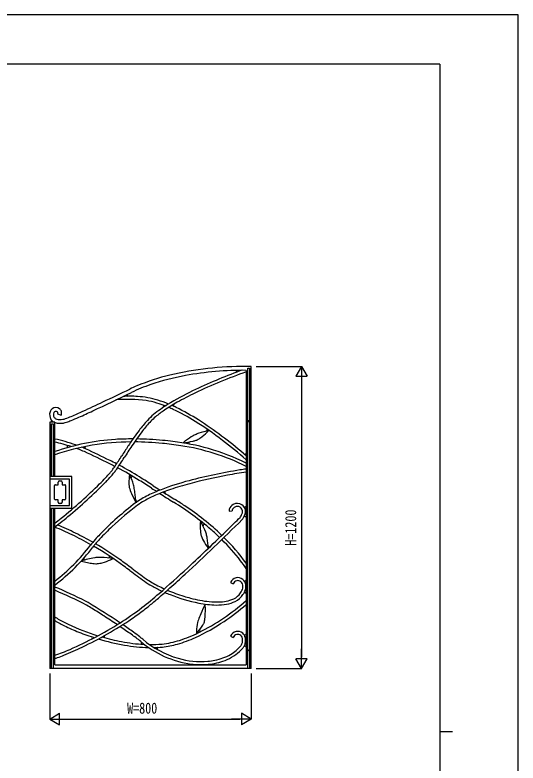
# Model space of a CAD drawing. Units: millimetres, scale not verified. Extents: x -4205 to 4205, y -2970 to 2970.
# Drawn here: x 2207 to 4205, y 0 to 2970 of the extents above; entities that cross this region are included whole.
import ezdxf
from ezdxf.enums import TextEntityAlignment as Align

# ---------------------------------------------------------------- set-up
doc = ezdxf.new("R2010")
doc.units = ezdxf.units.MM
doc.header["$LTSCALE"] = 10
for name, color, linetype in [('0-3_YKK_A1', 4, 'Continuous'), ('0-4_YKK_D', 6, 'Continuous'), ('0-5_YKK_ZWAK', 7, 'Continuous')]:
    doc.layers.add(name, color=color, linetype=linetype)
doc.styles.add('ＭＳ ゴシック', font='')
doc.styles.get('ＭＳ ゴシック').set_extended_font_data('MS Gothic')

msp = doc.modelspace()

# ---------------------------------------------------------------- linework, layer by layer
at = {"layer": '0-3_YKK_A1'}
for p, q in [((3125.04, 1559.09), (3125.04, 389.89)), ((2376.33, 1385.99), (2390.46, 1380.97)), ((2351.78, 1137.39), (2351.78, 1346.24)), ((2365.03, 1137.39), (2365.03, 1352.86)), ((2398.63, 1349.9), (2397.69, 1349.82)), ((3135.11, 1354.89), (3131.91, 1354.89)), ((2364.22, 1047.89), (2364.22, 1101.89)), ((2383.23, 1119.88), (2389.23, 1119.88)), ((2394.23, 1114.88), (2394.23, 1109.88)), ((2408.22, 1101.89), (2408.22, 1047.89)), ((2394.23, 1040.06), (2394.23, 1035.06)), ((2351.78, 375.11), (2351.78, 1012.39)), ((2358.38, 1012.39), (2358.38, 375.11)), ((2365.03, 389.89), (2365.03, 1012.39)), ((2389.23, 1030.06), (2383.23, 1030.06)), ((3057.17, 1000.37), (3069.15, 1001.01)), ((3062.85, 717), (3073.72, 711.93)), ((3111.53, 694.47), (3111.48, 694.02)), ((3123.38, 692.51), (3123.44, 692.94)), ((3062.66, 503.63), (3073.54, 498.56)), ((3116.22, 462.42), (3116.39, 462.71)), ((3134.76, 444.89), (3131.91, 444.89)), ((2365.03, 389.89), (3125.04, 389.89)), ((3145.04, 374.89), (2345.03, 374.89))]:
    msp.add_line(p, q, dxfattribs=at)
for points in [[(3145.04, 374.89), (3145.04, 1574.09), (3125.04, 1574.09)], [(3131.91, 374.89), (3131.91, 1567.58), (3138.51, 1567.58), (3138.51, 374.89)], [(2365.03, 1352.86), (2345.03, 1352.86), (2345.03, 374.89)], [(2351.78, 1346.24), (2358.38, 1346.24), (2358.38, 1137.39)], [(2397.35, 1364.82), (2396.88, 1364.81), (2396.41, 1364.74)], [(3131.91, 1359.89), (3135.11, 1359.89), (3135.11, 1354.89)], [(2345.03, 1012.39), (2433.13, 1012.39), (2433.13, 1137.39), (2345.03, 1137.39)], [(2345.03, 1022.39), (2423.15, 1022.39), (2423.15, 1127.39), (2345.03, 1127.39)], [(2367.22, 1104.89), (2378.18, 1104.89), (2378.18, 1113.38), (2378.23, 1113.38), (2378.23, 1114.88)], [(2394.18, 1109.41), (2394.18, 1104.89), (2405.22, 1104.89)], [(2378.23, 1035.06), (2378.23, 1039.91), (2378.18, 1039.91), (2378.18, 1044.89), (2367.22, 1044.89)], [(2405.22, 1044.89), (2394.18, 1044.89), (2394.18, 1040.61)], [(3109.37, 966.63), (3109.54, 966.8), (3109.7, 966.98)], [(3131.91, 449.89), (3134.76, 449.89), (3134.76, 444.89)]]:
    msp.add_lwpolyline(points, dxfattribs=at)
for centre, radius, start, end in [((3113.98, 305.32), 1268.82, 89.50077, 103.29022), ((3111.89, 315.26), 1243.9, 89.3944, 100.55625), ((3818.41, -418.06), 2101.03, 109.98036, 115.54841), ((3753.66, -263.38), 1921.62, 109.09461, 115.64798), ((3081.53, 1554.66), 5.04, 20.06787, 56.32524), ((3081.33, 1554.8), 5.19, 305.53162, 17.81719), ((3434.38, 652.84), 963.39, 109.82136, 110.27852), ((3037.67, 653.08), 912.85, 103.64626, 112.30525), ((3052.55, 601.2), 951.94, 100.1978, 108.78814), ((2935.09, 920.35), 626.68, 112.90304, 115.76768), ((2951.19, 887.72), 648.06, 108.46314, 115.79449), ((-1977.97, 11010.64), 10611.17, 295.05642, 295.97314), ((-5897.14, 19175.79), 19653.1, 295.47616, 295.81993), ((2663.45, 1012.2), 444.03, 86.13066, 93.46172), ((2657.92, 1460.35), 5.2, 162.21625, 248.01571), ((2657.71, 1460.21), 5.04, 122.24698, 159.92529), ((3410.2, 449.4), 1142.36, 115.84048, 121.52305), ((3418.07, 430.02), 1151.29, 115.52904, 119.49351), ((205.11, 6379.98), 5476.71, 294.50749, 295.42422), ((2657.72, 940.54), 503.43, 81.99678, 95.70636), ((2673.86, 1110.65), 345.12, 73.10847, 86.75165), ((2678, 1118.76), 324.16, 73.3934, 81.15973), ((2637.68, 994.11), 455.15, 68.52812, 73.01419), ((2607.99, 918.48), 548.18, 67.63697, 72.3571), ((3195.55, 818.07), 703.98, 119.27852, 124.15938), ((2368.25, 1388.01), 23.07, 125.76724, 163.80233), ((2369.17, 1385.74), 25.45, 54.18973, 124.46088), ((2369.17, 1386.06), 10.2, 54.91181, 123.84737), ((2372.28, 1390.46), 19.81, 17.88736, 53.51066), ((2365.38, 1389.84), 26.61, 340.50764, 14.58587), ((1777.68, 2926.97), 1682.47, 292.83831, 294.55715), ((1302.75, 3993.19), 2864.71, 293.84151, 295.05616), ((3102.7, 959.71), 546.6, 122.01391, 129.16211), ((3031.33, 1055.74), 415.12, 123.82354, 129.87257), ((2792.69, 1416.51), 5.19, 291.93731, 17.79632), ((2792.89, 1416.37), 5.05, 20.01954, 57.69785), ((2637.68, 994.11), 455.15, 64.26364, 66.69034), ((2607.99, 918.48), 548.18, 64.08718, 66.11009), ((2492.05, 674.07), 806.72, 57.71411, 64.81651), ((2841.57, 1420.27), 5.2, 162.21625, 248.01571), ((2841.36, 1420.13), 5.04, 122.24698, 159.92529), ((2425.08, 554.58), 955.45, 57.68577, 63.7577), ((2381.19, 1383.49), 36.77, 162.66323, 211.41776), ((2380.07, 1383.24), 20.69, 157.7419, 211.76817), ((2368.76, 1387.94), 8.44, 128.63927, 158.15422), ((2377.61, 1384.12), 19.17, 217.89066, 254.96649), ((2372.05, 1390.3), 5.08, 0.37344, 54.00953), ((2365.63, 1390.2), 11.49, 338.53114, 0.66986), ((2391.59, 1408.68), 44.24, 277.4753, 291.02713), ((2282.53, 1723.85), 377.73, 289.31486, 293.09604), ((2058.23, 2282.62), 994.73, 291.91759, 293.8656), ((2925.64, 1182.83), 261.81, 129.9537, 137.39953), ((2934.63, 1173.79), 262.52, 130.19316, 135.78412), ((2347.84, 1358.36), 5, 270.00133, 359.99867), ((2374.06, 1379.78), 28.75, 212.51387, 247.08508), ((2347.8, 1358.34), 5.05, 0.12608, 37.84899), ((2382.23, 1396.89), 47.71, 246.05697, 265.60459), ((2386.86, 1428.51), 64.49, 257.26525, 278.51815), ((2386.29, 1430.33), 81.38, 264.55741, 278.72577), ((2397.09, 1370.11), 20.3, 271.7023, 283.95192), ((2381.89, 1439.68), 91.5, 282.68317, 289.05282), ((2306.97, 1662.8), 326.87, 288.7, 292.02292), ((3087.65, 1029.02), 485.2, 136.97986, 143.1205), ((3093.76, 1023.82), 481.17, 136.19939, 142.17971), ((2216.65, 220.67), 1337.15, 52.45543, 58.1151), ((2067.09, 10.27), 1606.87, 49.30029, 57.27265), ((3563.96, 666.9), 1071.47, 142.52033, 146.46189), ((3397.3, 789.17), 876.85, 142.72702, 144.95002), ((2998.26, 1134.87), 184.64, 109.41064, 114.0395), ((3046.96, 996.32), 331.49, 102.24276, 109.39096), ((2822.88, 1459.33), 207.29, 305.83288, 314.88091), ((2964.99, 1323.19), 5.19, 268.54163, 354.38079), ((2856.49, 1428.21), 161.52, 314.22133, 318.07124), ((2965.13, 1322.98), 5.04, 356.65042, 34.37333), ((2227.76, 632.99), 667.42, 70.76245, 78.13118), ((2666.94, 353.66), 933.13, 93.77401, 108.8776), ((2674.72, 67.9), 1218.84, 89.97336, 93.25466), ((3842.11, 477.83), 1419.79, 144.97293, 146.69177), ((2674.72, 67.9), 1218.84, 84.41259, 89.28647), ((2644.87, -251.08), 1539.21, 82.92726, 84.46276), ((3023.18, 1095.34), 230.3, 127.00467, 130.25885), ((2829.19, 1646.7), 378.32, 276.85596, 283.0195), ((3047.4, 1067.55), 267.09, 119.70902, 127.56692), ((2886.63, 1398.81), 123.86, 282.96462, 288.50977), ((2965.94, 1206.65), 105.92, 113.88944, 118.72449), ((2913.08, 1320.86), 41.54, 288.03633, 295.84845), ((2886.47, 1372.98), 100.06, 296.55217, 305.25694), ((2036.49, -28.11), 1644.21, 48.54356, 52.76052), ((2671.35, 330.78), 944.03, 90.25765, 108.93398), ((2223.18, 618.49), 670.54, 72.01646, 77.78684), ((2411.02, 1256.74), 5.19, 291.93731, 17.79632), ((2411.23, 1256.59), 5.04, 20.07471, 57.75302), ((2305.47, 848.8), 438.06, 70.47549, 71.05871), ((2223.18, 618.49), 670.54, 69.33637, 70.07732), ((2305.47, 848.8), 438.06, 65.42195, 67.55527), ((2489.76, 1252.21), 5.2, 162.21625, 248.01571), ((2489.55, 1252.07), 5.04, 122.24698, 159.92529), ((6191.72, -1061.77), 4228.88, 146.74036, 147.35916), ((6505.38, -1269.07), 4592.83, 146.60468, 147.29223), ((2676.51, 114.66), 1160.13, 84.27563, 89.74823), ((2651.67, -171.57), 1447.42, 81.51685, 84.42732), ((2732.05, 388.61), 893.68, 74.14723, 83.42407), ((2731.58, 386.92), 883.26, 63.54743, 81.29968), ((2902.44, 1270.76), 5.2, 117.87903, 203.67848), ((2902.21, 1270.89), 5.05, 205.99785, 243.65385), ((2691.84, 287.34), 1002.15, 64.38862, 73.51771), ((2307.58, 852.01), 422.27, 65.50224, 68.87098), ((1046.47, -1899.98), 3449.45, 63.53869, 65.39503), ((1297.95, -1374.69), 2879.16, 63.4615, 65.59284), ((-164.27, 3014.72), 3322.03, 326.45746, 327.28251), ((2681.58, 718.58), 669.18, 48.49422, 49.64117), ((3120.04, 1230.96), 5.19, 229.84555, 315.66486), ((3119.99, 1230.72), 5.06, 317.99609, 355.62979), ((1933.81, -104.41), 1446.61, 62.4156, 63.31241), ((1958.98, -58.94), 1406.71, 62.41625, 63.60437), ((1489.37, 1935.87), 1359.7, 325.57629, 327.86804), ((2416.43, 1295.27), 220.76, 319.56781, 322.84491), ((2262.98, 1408.55), 411.49, 323.17777, 326.11116), ((2336.56, 1355.3), 332.68, 322.9151, 325.57351), ((1933.81, -104.41), 1446.61, 57.99632, 61.93856), ((1958.98, -58.94), 1406.71, 58.12794, 61.92177), ((3431.6, -912.42), 2102.18, 99.05937, 104.69614), ((3280.33, 62.77), 1115.34, 98.00364, 99.27357), ((1847.65, 1809.86), 988, 314.73656, 316.77624), ((2094.62, 1575.41), 659.45, 315.81311, 318.58609), ((2207.73, 1472.18), 494.36, 316.71371, 319.64709), ((2375.39, 1328.33), 285.44, 318.5005, 322.5337), ((3008.46, 1106.87), 348.92, 173.6872, 179.27816), ((2452.13, 1038.7), 235.05, 16.34652, 26.95013), ((2672.95, 1133.62), 5.05, 157.8688, 195.5025), ((2673, 1133.38), 5.19, 69.73555, 155.59455), ((-361.67, -3734.27), 5753.34, 57.18647, 57.82818), ((3387.86, -709.8), 1882.81, 100.29494, 104.99253), ((3430.7, -888.87), 2066.68, 98.50531, 100.57641), ((2367.33, 1101.77), 3.12, 92.10065, 177.88025), ((2383.42, 1114.69), 5.2, 92.10734, 177.88694), ((2389.03, 1114.69), 5.2, 2.17971, 87.82029), ((2383.12, 1110.77), 11.14, 353.01444, 355.44369), ((2405.1, 1101.77), 3.12, 2.21944, 87.78056), ((1084.62, 2585.13), 2087.56, 309.67141, 315.26237), ((1259.22, 2403.9), 1824.14, 311.61609, 314.73278), ((2778.22, 1109.53), 118.66, 179.16545, 184.77932), ((2697.05, 1102.38), 37.18, 184.21576, 192.50857), ((2555.28, 1071.14), 126.96, 11.04671, 15.40066), ((485.07, -2402.77), 4163.46, 57.0499, 57.85203), ((5310.26, 5032.23), 4688.05, 236.98748, 237.37867), ((3203.52, -21.47), 1182.53, 104.95794, 110.61762), ((3207.3, -45.39), 1194.32, 104.8709, 108.72081), ((2809.49, 1134.76), 154.14, 195.20874, 205.03467), ((3063.17, 1249.2), 432.43, 204.54982, 209.91173), ((2316.12, 1022.75), 370.97, 8.07319, 11.30445), ((1826, 951.41), 866.25, 5.44229, 8.19235), ((3014.11, 497.57), 630.06, 111.11697, 116.24981), ((6533.4, 6960.82), 6983.71, 237.19353, 237.38743), ((3057.07, 389.76), 733.97, 108.51696, 113.44364), ((6533.4, 6960.82), 6983.71, 237.50898, 238.04151), ((5310.26, 5032.23), 4688.05, 237.56266, 238.24798), ((2807.1, 1074.39), 5.19, 117.85576, 203.67507), ((2806.89, 1074.51), 5.05, 205.92475, 243.60306), ((2367.33, 1048), 3.12, 182.12968, 267.88942), ((1106.61, 2563.13), 2044.56, 308.89355, 311.84985), ((2390, 1039.98), 4.22, 1.19021, 8.68183), ((2405.1, 1048), 3.12, 272.12013, 357.87987), ((2891.7, 748.01), 351.31, 116.41035, 125.8016), ((2692.56, 1043.54), 5.19, 175.19588, 261.05489), ((2844.96, 820.36), 253.32, 119.30438, 126.75021), ((2936.15, 662.98), 435.2, 113.14834, 119.63249), ((2172.32, -38.66), 1275.23, 56.21851, 58.25818), ((2383.42, 1035.26), 5.2, 182.12299, 267.88274), ((2389.03, 1035.26), 5.2, 272.12013, 357.87987), ((3401.89, 78.32), 1193.11, 126.85962, 135.95342), ((3462.04, 7.77), 1273.65, 127.1211, 133.00981), ((2692.34, 1043.41), 5.03, 263.3325, 301.12233), ((2212.58, 26.58), 1186.57, 49.3207, 58.25432), ((2315.74, 161.91), 1028.8, 46.16199, 56.64619), ((3091.52, 996.09), 35.37, 119.95886, 160.81915), ((3087.01, 999.01), 18.18, 134.30655, 165.37539), ((3089.65, 997.82), 32.96, 57.12056, 118.64687), ((3091.75, 995.42), 24.07, 119.75718, 136.41233), ((3089.68, 998.51), 20.36, 56.55619, 119.0189), ((3086.1, 993.14), 26.81, 34.87674, 56.49313), ((3091.83, 998.83), 30.96, 8.37699, 59.49102), ((3120.27, 1021.14), 5.19, 218.32741, 304.18642), ((3120.19, 1020.9), 5.04, 306.42664, 344.19417), ((3079.26, 1001.29), 22.1, 163.10547, 182.40279), ((3077.69, 1001.43), 8.54, 165.32083, 182.81925), ((3060.38, 1007.5), 51.83, 321.04529, 338.33863), ((3093.64, 999.38), 17.08, 7.87596, 32.1923), ((3084.01, 998.99), 26.74, 336.595, 359.86842), ((3091.14, 998.96), 19.61, 359.90886, 8.08722), ((3064.69, 1004.55), 58.59, 325.81004, 350.94188), ((3089.67, 998.94), 33.08, 353.72048, 7.63768), ((1847.02, 1649.1), 868.27, 306.62662, 308.73671), ((1952.46, 1508.75), 704.74, 305.83283, 308.03213), ((1580.51, 1986.97), 1310.57, 307.95948, 309.67832), ((-2771.03, 6880.16), 8339.6, 312.68477, 314.83902), ((3321.23, 944.19), 378.35, 177.36188, 183.52542), ((2750.3, 846.68), 224.6, 27.54399, 30.77525), ((2712.68, 823.88), 268.52, 20.24343, 28.14712), ((-1123.27, 5222.33), 5990.19, 314.22248, 314.84127), ((3073.63, 997.41), 47.19, 319.84088, 326.8746), ((3120.07, 973.78), 5.04, 95.07643, 132.77705), ((3119.89, 973.62), 5.19, 7.00548, 92.86449), ((2096.97, 227.16), 757.99, 63.63396, 69.28925), ((2044.96, 104.35), 903.16, 63.52677, 68.54721), ((3210.66, 270.44), 910.12, 132.71748, 137.23181), ((-3557.78, 7699.18), 9463.14, 312.97442, 314.32659), ((3067.21, 928.42), 123.84, 183.4686, 189.01375), ((2959.09, 942.48), 5.04, 154.76086, 194.45462), ((2959.13, 942.23), 5.19, 58.73858, 152.4899), ((2400.55, 253.85), 891.71, 46.02945, 48.9612), ((1837.84, -317.51), 1361.11, 60.48168, 64.04312), ((1723.9, -531.65), 1615.6, 60.63894, 63.389), ((2942.96, 522.2), 554.64, 135.95158, 141.84029), ((2985.96, 915.17), 41.53, 188.52114, 196.33326), ((3041.77, 932.86), 100.07, 197.06551, 205.77028), ((2864.59, 881.88), 105.94, 14.40453, 19.23958), ((2787.57, 861.69), 185.56, 9.9187, 14.52466), ((2643.83, 836.64), 331.47, 2.75591, 9.90411), ((2495.08, 338.57), 777.15, 35.84479, 45.78384), ((1901.54, 1323.08), 759.17, 307.62708, 322.87582), ((1952.11, -127.8), 1151.73, 60.67826, 60.68308), ((2757.29, 675.34), 302.08, 140.01453, 142.87917), ((2923.27, 536.75), 518.31, 137.27043, 140.06633), ((1952.11, -127.8), 1151.73, 54.33633, 60.07718), ((3137.43, 981.35), 207.3, 206.34509, 215.39312), ((2979.38, 863.65), 5.19, 190.0085, 261.06998), ((2400.55, 253.85), 891.71, 38.03745, 45.24974), ((1905.9, 1318.65), 765.02, 306.88067, 322.94368), ((1934.85, -156.81), 1173.48, 53.08185, 60.14769), ((3100.34, 952.75), 160.52, 214.74123, 218.61405), ((2979.17, 863.52), 5.03, 263.24654, 302.32091), ((2570.55, 511.07), 307.5, 98.79382, 109.21447), ((2485.58, 811.76), 5.19, 144.84967, 230.66898), ((2485.32, 811.75), 5.02, 232.92871, 270.76314), ((2539.53, 697.83), 118.21, 93.25843, 97.77275), ((2544.59, 614.38), 201.81, 88.80728, 93.34451), ((2540.94, 450.86), 365.37, 81.23268, 88.77009), ((2488.54, 1026.04), 239.8, 285.74355, 294.10502), ((2577.11, 819.59), 5.19, 267.24501, 353.08417), ((2577.25, 819.38), 5.03, 355.29907, 33.0889), ((2515.95, 969.25), 176.77, 293.51522, 297.15893), ((-321.43, -3257.03), 5019.67, 53.41232, 54.07695), ((2525.17, 359.12), 728.71, 34.59448, 37.55577), ((2602.12, 1352.52), 566.85, 256.455, 259.15923), ((2558.11, 1118.02), 328.25, 259.00423, 262.55629), ((2532.96, 922.65), 131.28, 262.39447, 267.93962), ((2530.22, 837.13), 45.71, 267.52574, 274.8342), ((2521.88, 910.62), 119.66, 275.84634, 285.37486), ((565.86, -2045.97), 3506.4, 53.25864, 53.73992), ((4756, 3559.26), 3479.87, 233.18123, 234.35006), ((-283.3, 4191.15), 4664.35, 311.04028, 312.91953), ((6198.33, 5527.49), 5931.94, 233.42214, 234.10969), ((-326.26, 4231.57), 4735.18, 311.68133, 312.66682), ((2896.26, 966.88), 301.41, 234.40431, 241.09456), ((2951.42, 1054.69), 392.97, 235.31912, 243.15413), ((3092.37, 704.14), 32.2, 103.08851, 156.4643), ((3093.81, 702.44), 22.21, 105.97761, 154.71025), ((3091.89, 705.34), 30.93, 50.67177, 102.7222), ((3091.78, 704.91), 19.32, 51.53973, 102.21764), ((3088.91, 702.34), 23.13, 356.5451, 49.92089), ((3089.91, 703.06), 33.95, 8.53594, 50.52728), ((3120.01, 727.81), 5.19, 232.90419, 318.78304), ((3120, 727.55), 5.04, 321.0241, 358.76932), ((1756.34, -784.97), 1603.73, 62.89871, 67.69428), ((1786.98, -714.55), 1514.96, 62.28931, 67.56967), ((3026.13, 1193.67), 562.74, 240.68071, 245.22562), ((3076.31, 1305.95), 673.55, 243.32721, 245.8123), ((827.92, 2935.21), 2999.46, 310.5136, 311.68242), ((3076.31, 1305.95), 673.55, 246.94517, 252.80998), ((2980.67, 756.64), 146.51, 326.26386, 330.43453), ((3087.46, 696.97), 24.19, 328.56618, 352.99582), ((3057.27, 701.62), 54.73, 352.49316, 359.2979), ((3080.02, 700.73), 44.5, 330.22693, 340.64757), ((3092.1, 695.66), 31.44, 342.05973, 354.24079), ((3063.27, 700.68), 60.67, 352.67328, 7.02428), ((1658.31, 1966.21), 1711.35, 307.96378, 310.92008), ((1604.71, 2025.6), 1803.31, 309.05813, 310.52488), ((3026.13, 1193.67), 562.74, 246.57623, 248.88196), ((3070.98, 1294.44), 672.93, 248.41093, 258.51136), ((3067.36, 1276.68), 642.95, 252.80129, 255.23054), ((3024.48, 1095.88), 457.21, 254.65, 264.24716), ((3048.45, 710.98), 64.79, 294.90725, 326.56089), ((3044.51, 715.51), 82.59, 296.86552, 325.45584), ((2954.21, 772.9), 189.55, 326.64497, 330.17411), ((3120.06, 671.67), 5.03, 91.91846, 129.70828), ((3119.86, 671.51), 5.19, 3.8272, 89.68621), ((2399.69, 467.04), 196.1, 60.0992, 63.58251), ((2073.17, -97.19), 836, 58.21344, 59.97812), ((873.17, -2049.82), 3139.67, 56.11182, 58.84588), ((2063.35, 1459.82), 1074.98, 307.54184, 309.07735), ((2542.96, 1302.29), 877.74, 296.65526, 311.54067), ((3016.85, 1043.99), 416.72, 258.94693, 268.49834), ((4185.48, 60.69), 1349.5, 154.98217, 156.81559), ((2547.54, 610.35), 415.58, 354.70152, 2.90277), ((3008.36, 923.91), 284.5, 264.00658, 271.91027), ((3009.1, 855.27), 227.88, 269.20237, 279.7145), ((3013.28, 815.79), 176.28, 271.48197, 280.48423), ((2521.76, 1329.57), 924.23, 303.90625, 310.74806), ((3027.93, 748.84), 107.8, 279.30517, 296.32504), ((3022.58, 765.35), 136.98, 280.5019, 295.6289), ((1168.94, -1569.09), 2563.46, 57.12604, 58.36362), ((2044.45, 1486.12), 1095.36, 301.87419, 307.48805), ((2055.56, 1473.72), 1090.75, 304.30458, 307.42127), ((2453.85, 694.49), 144.05, 231.9317, 240.59304), ((2471.95, 724.3), 190.9, 235.93997, 239.87071), ((2586.14, 921.43), 406.72, 240.05585, 243.47042), ((1798.47, 1865.95), 1559.68, 295.6698, 303.9855), ((756.52, -2216.54), 3331.09, 56.13796, 57.21302), ((3073.6, 515.65), 147.89, 159.01155, 163.1364), ((3439.16, 378.8), 538.22, 156.66677, 159.34809), ((2882.25, 580.77), 79.59, 342.43296, 353.65396), ((2574.46, 899.82), 394.16, 239.78929, 243.0893), ((2713.44, 1173.91), 701.48, 243.09894, 248.18597), ((2803.12, 1377.92), 912.12, 244.08344, 251.96423), ((1806.77, 1854.17), 1533.43, 293.81515, 302.15374), ((756.52, -2216.54), 3331.09, 54.96709, 55.91435), ((1367.25, -1326.66), 2263.85, 54.62689, 55.95974), ((2617.08, 1176.03), 743.65, 294.3785, 304.41031), ((3056.55, 526.66), 128.5, 165.62964, 181.46387), ((2702.2, 712.72), 300.74, 318.81826, 325.69169), ((2870.86, 597.77), 96.64, 325.62586, 331.88101), ((2928.1, 567.54), 31.91, 331.31636, 340.22709), ((2814.18, 1412.76), 960.67, 247.90167, 251.9807), ((2793.65, 1338.3), 871.51, 251.74979, 252.84539), ((2565.82, 502.28), 5.2, 132.00288, 227.64431), ((2287.57, -33.84), 664.95, 50.97008, 55.02619), ((2176.91, -188.25), 866.88, 52.61906, 54.70457), ((2686.5, 1028.6), 568.77, 287.83067, 296.10059), ((3032.63, 524.47), 104.54, 180.60019, 185.36651), ((2945.19, 526.94), 5.19, 151.85363, 225.25675), ((2944.93, 526.96), 5.03, 227.49637, 268.72106), ((3092.18, 490.78), 32.2, 103.09409, 156.46988), ((3093.63, 489.07), 22.22, 105.986, 154.69674), ((3091.69, 491.95), 30.94, 50.67364, 102.70232), ((3091.6, 491.54), 19.32, 51.52522, 102.22494), ((3091.54, 492.27), 18.8, 22.64838, 49.99688), ((3087.57, 489.51), 35.48, 13.57836, 48.01516), ((3120.01, 513.64), 5.19, 232.90419, 318.78304), ((3120, 513.39), 5.04, 321.01806, 358.76328), ((2509.57, 496.52), 5.05, 45.93514, 56.48264), ((2509.33, 496.57), 5.19, 319.27481, 43.62977), ((2804.57, 1382.91), 929.31, 251.97462, 252.28628), ((2804.57, 1382.91), 929.31, 253.32328, 259.90119), ((2793.65, 1338.3), 871.51, 253.94887, 259.19562), ((2565.56, 502.3), 5.05, 229.99523, 244.24603), ((2753.72, 1112.55), 642.3, 258.91957, 266.98348), ((2556.7, 307.01), 242.76, 49.58138, 52.88139), ((2705.25, 477.18), 5.19, 277.87882, 354.36579), ((2959.89, 780.99), 391.5, 229.63177, 262.18426), ((2705.37, 476.96), 5.05, 356.66238, 41.92826), ((2959.43, 778.11), 377.02, 229.40487, 253.92515), ((2750.48, 838), 367.75, 276.37377, 287.43472), ((2717.82, 946.62), 493.12, 285.78524, 294.71885), ((3078.58, 486), 32.39, 328.40696, 346.38379), ((3083.48, 488.31), 27.77, 358.93206, 23.79214), ((3072.85, 487.82), 38.39, 345.75728, 359.94847), ((3074.59, 487.61), 48.65, 329.21769, 345.66764), ((3072.51, 487.44), 50.63, 346.43838, 11.86455), ((2130.13, 1123.65), 734.54, 288.6505, 293.74928), ((1992.05, 1452.66), 1103.33, 291.78161, 295.90646), ((2752.1, 1107.32), 648.79, 260.19593, 268.72347), ((2746.78, 929.91), 459.55, 266.64973, 266.73754), ((2746.78, 929.91), 459.55, 269.35431, 275.56046), ((2748.22, 920.21), 461.76, 271.37709, 275.4998), ((2776.22, 454.32), 5.19, 109.89182, 200.02463), ((2776, 454.45), 5.03, 202.30504, 232.90863), ((2760.46, 785.52), 326.52, 275.62647, 286.27582), ((2974.64, 579.4), 184.32, 291.16995, 315.35032), ((2994.15, 553.67), 140.46, 299.43122, 321.20661), ((298.65, 2592.35), 3520.04, 322.83122, 322.89998), ((3000.24, 548.86), 144.7, 316.82839, 321.25108), ((2426.24, 982.02), 863.75, 322.67408, 323.01786), ((3120.06, 459.38), 5.03, 91.91846, 129.70828), ((3119.86, 459.22), 5.19, 3.852, 89.71101), ((2261.97, 743.36), 344.22, 287.42241, 289.40975), ((2169.23, 1009.87), 626.4, 289.30932, 291.76149), ((2944.11, 710.41), 307.75, 253.17512, 275.33655), ((2964.68, 600.87), 196.06, 280.69653, 300.15313), ((2945.35, 710.56), 319.79, 263.04821, 275.115), ((2948.61, 663.51), 260.64, 275.31013, 281.61108), ((2949.04, 654.52), 263.64, 275.40372, 290.46226)]:
    msp.add_arc(centre, radius, start, end, dxfattribs=at)
at = {"layer": '0-4_YKK_D'}
for p, q in [((3165.04, 1574.84), (3346.04, 1574.84)), ((3345.04, 1574.84), (3322.54, 1535.87)), ((3345.04, 1574.84), (3367.54, 1535.87)), ((3345.04, 1574.84), (3345.04, 1496.9)), ((3322.54, 1535.87), (3367.54, 1535.87)), ((3345.04, 1529.84), (3345.04, 419.84)), ((3345.04, 374.84), (3345.04, 452.78)), ((3345.04, 374.84), (3322.54, 413.81)), ((3367.54, 413.81), (3322.54, 413.81)), ((3345.04, 374.84), (3367.54, 413.81)), ((3165.04, 374.84), (3346.04, 374.84)), ((2345.03, 354.89), (2345.03, 173.84)), ((3145.03, 354.89), (3145.03, 173.84)), ((2345.03, 174.84), (2384, 197.34)), ((2384, 152.34), (2384, 197.34)), ((3145.03, 174.84), (3106.06, 197.34)), ((3106.06, 197.34), (3106.06, 152.34)), ((2345.03, 174.84), (2384, 152.34)), ((2345.03, 174.84), (2422.97, 174.84)), ((2390.03, 174.84), (3100.03, 174.84)), ((3145.03, 174.84), (3067.09, 174.84)), ((3145.03, 174.84), (3106.06, 152.34))]:
    msp.add_line(p, q, dxfattribs=at)
at = {"layer": '0-5_YKK_ZWAK'}
for p, q in [((3895.02, 2775), (-3904.98, 2775)), ((3895.02, 2775), (3895.02, -2525)), ((3895.02, 125), (3945.02, 125))]:
    msp.add_line(p, q, dxfattribs=at)
msp.add_lwpolyline([(-4205, -2970), (4205, -2970), (4205, 2970), (-4205, 2970)], close=True, dxfattribs=at)

# ---------------------------------------------------------------- texts
at = {"layer": '0-4_YKK_D', "style": 'ＭＳ ゴシック', "width": 0.8}
msp.add_text('H=1200', height=43.99, rotation=90, dxfattribs=at).set_placement((3337.04, 862.84), align=Align.BOTTOM_LEFT)
msp.add_text('W=800', height=43.99, dxfattribs=at).set_placement((2652.23, 182.84), align=Align.BOTTOM_LEFT)

doc.saveas('drawing.dxf')
